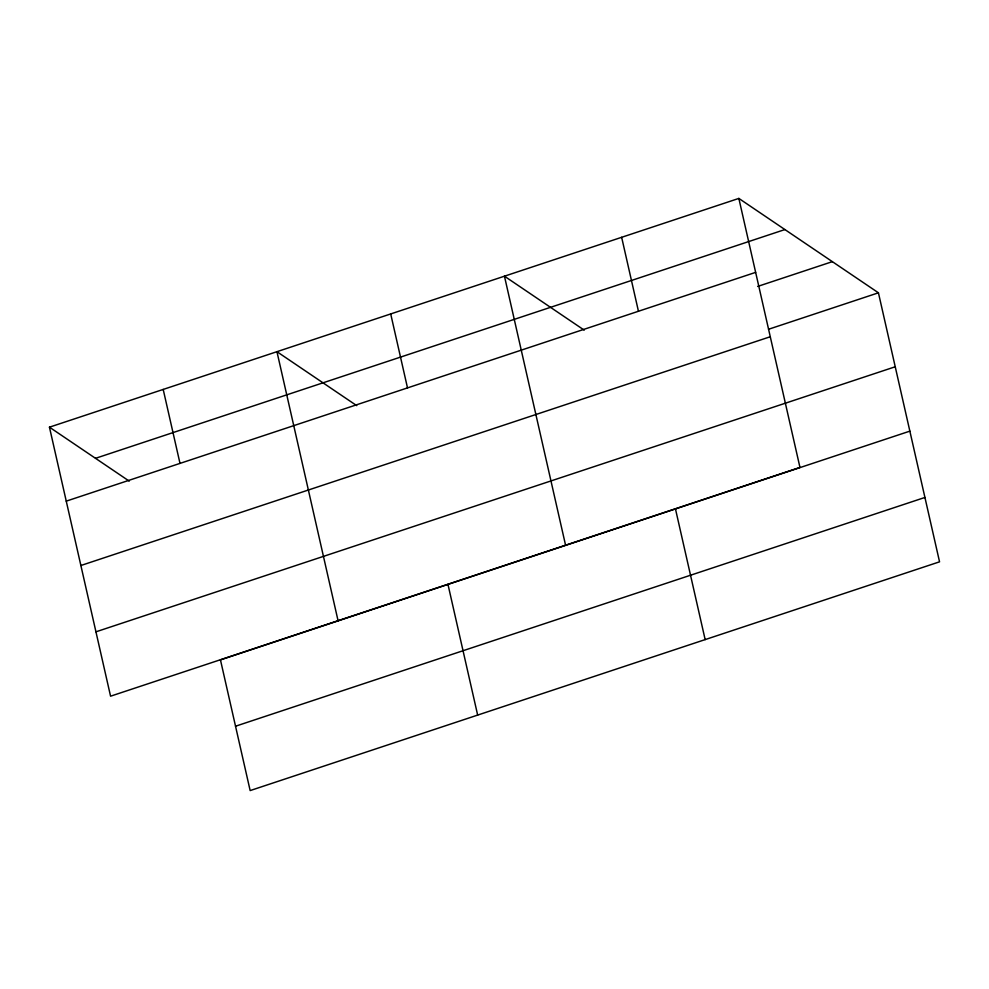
<?xml version="1.0" encoding="UTF-8"?>
<svg xmlns="http://www.w3.org/2000/svg" width="989" height="989" viewBox="0 0 989 989"><rect width="100%" height="100%" fill="white"/><g stroke="black" fill="none" stroke-linecap="round" stroke-linejoin="round"><path stroke-width="1.48" d="M738.845 198.418L799.965 467.438L110.57 696.194L49.45 427.174L738.845 198.418L878.43 292.806L939.55 561.826L250.155 790.582L220.46 659.898L909.855 431.142M95.513 458.315L784.907 229.559M66.251 501.139L755.645 272.371M757.648 286.439L832.367 261.652M768.552 329.263L878.43 292.806M80.875 565.51L770.27 336.742M95.945 631.823L895.23 366.771M235.53 726.223L924.925 497.455M584.239 330.141L504.452 276.191L565.572 545.211M356.732 405.638L276.945 351.676L338.065 620.709M49.45 427.174L129.238 481.124M621.648 237.298L638.449 311.263M675.462 508.915L705.157 639.611M390.704 313.933L407.505 387.898M447.968 584.4L477.662 715.096M163.197 389.431L179.998 463.396"/></g></svg>
